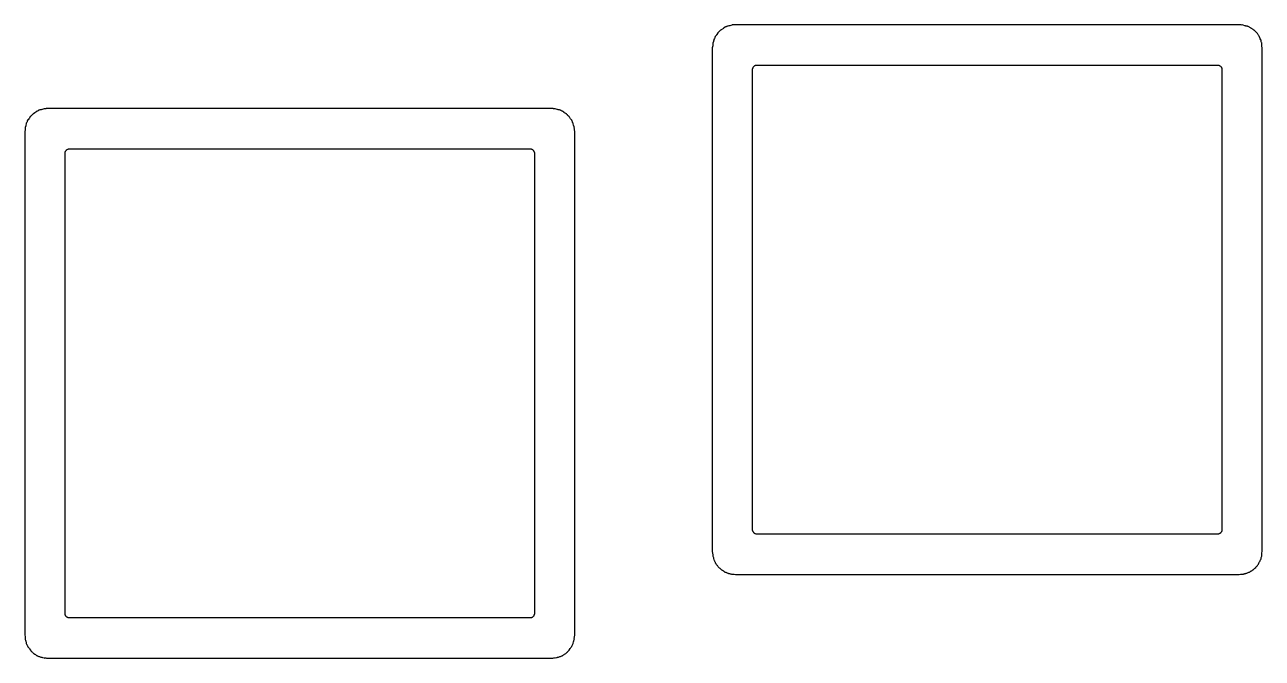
# Model space of a CAD drawing. Extents: x 57 to 229, y -152 to -26.
# Drawn here: x 76.81 to 111.1, y -128.72 to -111.16 of the extents above; entities that cross this region are included whole.
import ezdxf

# ---------------------------------------------------------------- set-up
doc = ezdxf.new("R2010")
doc.units = 0
doc.header["$MEASUREMENT"] = 0
doc.layers.add('BLACK', color=7, linetype='CONTINUOUS')

msp = doc.modelspace()

# ---------------------------------------------------------------- linework, layer by layer
at = {"layer": 'Black'}
for p, q in [((95.9776, -111.435), (95.9707, -111.447)), ((95.9859, -111.425), (95.9776, -111.435)), ((96.0071, -111.386), (95.9859, -111.425)), ((96.0087, -111.384), (96.0071, -111.386)), ((96.0126, -111.38), (96.0087, -111.384)), ((96.0143, -111.379), (96.0126, -111.38)), ((96.0331, -111.364), (96.0143, -111.379)), ((96.0461, -111.35), (96.0331, -111.364)), ((96.0597, -111.336), (96.0461, -111.35)), ((96.062, -111.332), (96.0597, -111.336)), ((96.063, -111.332), (96.062, -111.332)), ((96.0761, -111.319), (96.063, -111.332)), ((96.0899, -111.308), (96.0761, -111.319)), ((96.094, -111.303), (96.0899, -111.308)), ((96.1358, -111.28), (96.094, -111.303)), ((96.1446, -111.273), (96.1358, -111.28)), ((96.1544, -111.268), (96.1446, -111.273)), ((96.1622, -111.261), (96.1544, -111.268)), ((96.1646, -111.259), (96.1622, -111.261)), ((96.1678, -111.257), (96.1646, -111.259)), ((96.1866, -111.239), (96.1678, -111.257)), ((96.1889, -111.238), (96.1866, -111.239)), ((96.1932, -111.235), (96.1889, -111.238)), ((96.195, -111.234), (96.1932, -111.235)), ((96.1991, -111.232), (96.195, -111.234)), ((96.204, -111.231), (96.1991, -111.232)), ((96.205, -111.23), (96.204, -111.231)), ((96.206, -111.23), (96.205, -111.23)), ((96.2248, -111.22), (96.206, -111.23)), ((96.2262, -111.22), (96.2248, -111.22)), ((96.2296, -111.219), (96.2262, -111.22)), ((96.2358, -111.216), (96.2296, -111.219)), ((96.2389, -111.213), (96.2358, -111.216)), ((96.2407, -111.213), (96.2389, -111.213)), ((96.2521, -111.208), (96.2407, -111.213)), ((96.2407, -111.213), (96.2407, -111.213)), ((96.257, -111.207), (96.2521, -111.208)), ((96.2751, -111.2), (96.257, -111.207)), ((96.2844, -111.196), (96.2751, -111.2)), ((96.3172, -111.193), (96.2844, -111.196)), ((96.3315, -111.189), (96.3172, -111.193)), ((96.3462, -111.186), (96.3315, -111.189)), ((96.3973, -111.168), (96.3462, -111.186)), ((96.3983, -111.168), (96.3973, -111.168)), ((96.4064, -111.166), (96.3983, -111.168)), ((96.4244, -111.165), (96.4064, -111.166)), ((96.4454, -111.164), (96.4244, -111.165)), ((96.4464, -111.163), (96.4454, -111.164)), ((96.4475, -111.163), (96.4464, -111.163)), ((96.4506, -111.162), (96.4475, -111.163)), ((96.4627, -111.162), (96.4506, -111.162)), ((96.4838, -111.161), (96.4627, -111.162)), ((96.4963, -111.159), (96.4838, -111.161)), ((110.458, -111.159), (96.4963, -111.159)), ((110.464, -111.159), (110.458, -111.159)), ((110.458, -111.159), (110.458, -111.159)), ((110.469, -111.16), (110.464, -111.159)), ((110.47, -111.16), (110.469, -111.16)), ((110.494, -111.165), (110.47, -111.16)), ((110.515, -111.166), (110.494, -111.165)), ((110.536, -111.167), (110.515, -111.166)), ((110.542, -111.166), (110.536, -111.167)), ((110.543, -111.166), (110.542, -111.166)), ((110.563, -111.169), (110.543, -111.166)), ((110.57, -111.17), (110.563, -111.169)), ((110.615, -111.188), (110.57, -111.17)), ((110.63, -111.19), (110.615, -111.188)), ((110.644, -111.195), (110.63, -111.19)), ((110.681, -111.199), (110.644, -111.195)), ((110.683, -111.2), (110.681, -111.199)), ((110.694, -111.204), (110.683, -111.2)), ((110.695, -111.205), (110.694, -111.204)), ((110.702, -111.208), (110.695, -111.205)), ((110.705, -111.209), (110.702, -111.208)), ((110.708, -111.211), (110.705, -111.209)), ((110.726, -111.219), (110.708, -111.211)), ((110.745, -111.227), (110.726, -111.219)), ((110.746, -111.228), (110.745, -111.227)), ((110.75, -111.231), (110.746, -111.228)), ((110.751, -111.231), (110.75, -111.231)), ((110.77, -111.241), (110.751, -111.231)), ((110.751, -111.231), (110.751, -111.231)), ((110.775, -111.244), (110.77, -111.241)), ((110.783, -111.251), (110.775, -111.244)), ((110.786, -111.253), (110.783, -111.251)), ((110.788, -111.256), (110.786, -111.253)), ((110.795, -111.262), (110.788, -111.256)), ((110.812, -111.272), (110.795, -111.262)), ((110.828, -111.282), (110.812, -111.272)), ((110.83, -111.283), (110.828, -111.282)), ((110.843, -111.292), (110.83, -111.283)), ((110.856, -111.303), (110.843, -111.292)), ((110.86, -111.305), (110.856, -111.303)), ((110.862, -111.306), (110.86, -111.305)), ((110.864, -111.307), (110.862, -111.306)), ((110.865, -111.308), (110.864, -111.307)), ((110.868, -111.312), (110.865, -111.308)), ((110.882, -111.323), (110.868, -111.312)), ((110.895, -111.336), (110.882, -111.323)), ((110.897, -111.337), (110.895, -111.336)), ((110.909, -111.35), (110.897, -111.337)), ((110.923, -111.365), (110.909, -111.35)), ((110.938, -111.377), (110.923, -111.365)), ((110.939, -111.378), (110.938, -111.377)), ((110.953, -111.395), (110.939, -111.378)), ((110.954, -111.395), (110.953, -111.395)), ((110.953, -111.395), (110.953, -111.395)), ((110.955, -111.397), (110.954, -111.395)), ((110.956, -111.397), (110.955, -111.397)), ((110.961, -111.406), (110.956, -111.397)), ((110.973, -111.421), (110.961, -111.406)), ((110.984, -111.437), (110.973, -111.421)), ((110.99, -111.444), (110.984, -111.437)), ((95.868, -111.747), (95.8578, -111.799)), ((95.8684, -111.73), (95.868, -111.747)), ((95.8742, -111.673), (95.8683, -111.688)), ((95.8683, -111.688), (95.8701, -111.713)), ((95.8701, -111.713), (95.8684, -111.73)), ((95.8748, -111.671), (95.8742, -111.673)), ((95.8762, -111.668), (95.8748, -111.671)), ((95.8856, -111.643), (95.8762, -111.668)), ((95.8877, -111.631), (95.8856, -111.643)), ((95.8916, -111.62), (95.8877, -111.631)), ((95.8943, -111.604), (95.8916, -111.62)), ((95.8954, -111.597), (95.8943, -111.6)), ((95.8943, -111.6), (95.8943, -111.604)), ((95.8977, -111.576), (95.8954, -111.597)), ((95.8983, -111.574), (95.8977, -111.576)), ((95.899, -111.571), (95.8983, -111.574)), ((95.8999, -111.568), (95.899, -111.571)), ((95.9178, -111.54), (95.8999, -111.568)), ((95.9236, -111.525), (95.9178, -111.54)), ((95.9309, -111.512), (95.9236, -111.525)), ((95.9412, -111.481), (95.9309, -111.512)), ((95.9707, -111.447), (95.9412, -111.481)), ((110.993, -111.45), (110.99, -111.444)), ((111.003, -111.467), (110.993, -111.45)), ((111.01, -111.479), (111.003, -111.467)), ((111.026, -111.524), (111.01, -111.479)), ((111.034, -111.538), (111.026, -111.524)), ((111.04, -111.553), (111.034, -111.538)), ((111.057, -111.577), (111.04, -111.553)), ((111.062, -111.591), (111.057, -111.577)), ((111.063, -111.593), (111.062, -111.591)), ((111.065, -111.614), (111.063, -111.593)), ((111.07, -111.63), (111.065, -111.614)), ((111.074, -111.647), (111.07, -111.63)), ((111.081, -111.664), (111.074, -111.647)), ((111.083, -111.674), (111.081, -111.664)), ((111.086, -111.695), (111.083, -111.674)), ((111.085, -111.726), (111.086, -111.695)), ((111.087, -111.741), (111.085, -111.726)), ((111.086, -111.695), (111.086, -111.695)), ((111.088, -111.755), (111.087, -111.741)), ((111.096, -111.798), (111.088, -111.755)), ((95.8578, -111.799), (95.8578, -125.758)), ((111.096, -125.759), (111.096, -111.798)), ((96.9738, -112.402), (96.9757, -112.391)), ((96.9738, -125.155), (96.9738, -112.402)), ((96.9757, -112.38), (96.9795, -112.37)), ((96.9757, -112.391), (96.9757, -112.38)), ((96.9795, -112.37), (96.9815, -112.359)), ((96.9815, -112.359), (96.987, -112.349)), ((96.987, -112.349), (96.9908, -112.338)), ((96.9908, -112.338), (96.998, -112.33)), ((96.998, -112.33), (97.0035, -112.32)), ((97.0035, -112.32), (97.012, -112.313)), ((97.012, -112.313), (97.0192, -112.305)), ((97.0192, -112.305), (97.0288, -112.299)), ((97.0288, -112.299), (97.0373, -112.292)), ((97.0373, -112.292), (97.0477, -112.288)), ((97.0477, -112.288), (97.0574, -112.283)), ((97.0574, -112.283), (97.0683, -112.281)), ((97.0683, -112.281), (97.0787, -112.277)), ((97.0787, -112.277), (97.0899, -112.277)), ((97.0899, -112.277), (97.1008, -112.275)), ((97.1008, -112.275), (109.853, -112.275)), ((109.853, -112.275), (109.864, -112.277)), ((109.864, -112.277), (109.875, -112.277)), ((109.875, -112.277), (109.885, -112.281)), ((109.885, -112.281), (109.896, -112.283)), ((109.896, -112.283), (109.906, -112.288)), ((109.906, -112.288), (109.916, -112.292)), ((109.916, -112.292), (109.925, -112.299)), ((109.925, -112.299), (109.935, -112.305)), ((109.935, -112.305), (109.942, -112.313)), ((109.942, -112.313), (109.95, -112.32)), ((109.95, -112.32), (109.956, -112.33)), ((109.956, -112.33), (109.963, -112.338)), ((109.963, -112.338), (109.967, -112.349)), ((109.967, -112.349), (109.972, -112.359)), ((109.972, -112.359), (109.974, -112.37)), ((109.974, -112.37), (109.978, -112.38)), ((109.978, -112.38), (109.978, -112.391)), ((109.978, -112.391), (109.98, -112.402)), ((109.98, -112.402), (109.98, -125.155)), ((77.3458, -113.489), (77.2925, -113.509)), ((77.3467, -113.489), (77.3458, -113.489)), ((77.3512, -113.489), (77.3467, -113.489)), ((77.3518, -113.489), (77.3512, -113.489)), ((77.3525, -113.489), (77.3518, -113.489)), ((77.3738, -113.487), (77.3525, -113.489)), ((77.3951, -113.486), (77.3738, -113.487)), ((77.3958, -113.486), (77.3951, -113.486)), ((77.3965, -113.486), (77.3958, -113.486)), ((77.4037, -113.484), (77.3965, -113.486)), ((77.4123, -113.484), (77.4037, -113.484)), ((77.4338, -113.483), (77.4123, -113.484)), ((77.4442, -113.481), (77.4338, -113.483)), ((91.4056, -113.481), (77.4442, -113.481)), ((91.416, -113.483), (91.4056, -113.481)), ((91.4375, -113.484), (91.416, -113.483)), ((91.4461, -113.484), (91.4375, -113.484)), ((91.4533, -113.486), (91.4461, -113.484)), ((91.454, -113.486), (91.4533, -113.486)), ((91.4546, -113.486), (91.454, -113.486)), ((91.476, -113.487), (91.4546, -113.486)), ((91.4973, -113.489), (91.476, -113.487)), ((91.498, -113.489), (91.4973, -113.489)), ((91.4983, -113.489), (91.498, -113.489)), ((91.503, -113.489), (91.4983, -113.489)), ((91.5046, -113.489), (91.503, -113.489)), ((91.5561, -113.508), (91.5046, -113.489)), ((76.8769, -113.836), (76.8694, -113.85)), ((76.886, -113.807), (76.8769, -113.836)), ((76.8862, -113.807), (76.886, -113.807)), ((76.886, -113.807), (76.886, -113.807)), ((76.8893, -113.803), (76.8862, -113.807)), ((76.8902, -113.801), (76.8893, -113.803)), ((76.8924, -113.799), (76.8902, -113.801)), ((76.8942, -113.796), (76.8924, -113.799)), ((76.8966, -113.794), (76.8942, -113.796)), ((76.9211, -113.766), (76.8966, -113.794)), ((76.9275, -113.755), (76.9211, -113.766)), ((76.9354, -113.746), (76.9275, -113.755)), ((76.96, -113.702), (76.9354, -113.746)), ((76.9621, -113.701), (76.96, -113.702)), ((76.9811, -113.686), (76.9621, -113.701)), ((76.9941, -113.671), (76.9811, -113.686)), ((77.0077, -113.657), (76.9941, -113.671)), ((77.0112, -113.652), (77.0077, -113.657)), ((77.021, -113.643), (77.0112, -113.652)), ((77.0351, -113.631), (77.021, -113.643)), ((77.0382, -113.628), (77.0351, -113.631)), ((77.0395, -113.627), (77.0382, -113.628)), ((77.0415, -113.626), (77.0395, -113.627)), ((77.044, -113.625), (77.0415, -113.626)), ((77.0851, -113.602), (77.044, -113.625)), ((77.0932, -113.595), (77.0851, -113.602)), ((77.1025, -113.59), (77.0932, -113.595)), ((77.1031, -113.59), (77.1025, -113.59)), ((77.1059, -113.586), (77.1031, -113.59)), ((77.1094, -113.584), (77.1059, -113.586)), ((77.1344, -113.561), (77.1094, -113.584)), ((77.1345, -113.561), (77.1344, -113.561)), ((77.1403, -113.558), (77.1345, -113.561)), ((77.1429, -113.556), (77.1403, -113.558)), ((77.148, -113.554), (77.1429, -113.556)), ((77.1539, -113.552), (77.148, -113.554)), ((77.1545, -113.552), (77.1539, -113.552)), ((77.1552, -113.552), (77.1545, -113.552)), ((77.1743, -113.542), (77.1552, -113.552)), ((77.1791, -113.54), (77.1743, -113.542)), ((77.1805, -113.539), (77.1791, -113.54)), ((77.1868, -113.536), (77.1805, -113.539)), ((77.1885, -113.535), (77.1868, -113.536)), ((77.1935, -113.533), (77.1885, -113.535)), ((77.1937, -113.532), (77.1935, -113.533)), ((77.2, -113.53), (77.1937, -113.532)), ((77.2032, -113.529), (77.2, -113.53)), ((77.2216, -113.522), (77.2032, -113.529)), ((77.2287, -113.519), (77.2216, -113.522)), ((77.264, -113.515), (77.2287, -113.519)), ((77.278, -113.511), (77.264, -113.515)), ((77.2925, -113.509), (77.278, -113.511)), ((91.5709, -113.511), (91.5561, -113.508)), ((91.5854, -113.515), (91.5709, -113.511)), ((91.6175, -113.518), (91.5854, -113.515)), ((91.6268, -113.522), (91.6175, -113.518)), ((91.6449, -113.529), (91.6268, -113.522)), ((91.6498, -113.53), (91.6449, -113.529)), ((91.6562, -113.532), (91.6498, -113.53)), ((91.6563, -113.533), (91.6562, -113.532)), ((91.6614, -113.535), (91.6563, -113.533)), ((91.663, -113.536), (91.6614, -113.535)), ((91.6693, -113.539), (91.663, -113.536)), ((91.6706, -113.54), (91.6693, -113.539)), ((91.6755, -113.542), (91.6706, -113.54)), ((91.6947, -113.552), (91.6755, -113.542)), ((91.6953, -113.552), (91.6947, -113.552)), ((91.696, -113.552), (91.6953, -113.552)), ((91.7023, -113.554), (91.696, -113.552)), ((91.7027, -113.554), (91.7023, -113.554)), ((91.707, -113.557), (91.7027, -113.554)), ((91.7095, -113.558), (91.707, -113.557)), ((91.7153, -113.561), (91.7095, -113.558)), ((91.7159, -113.562), (91.7153, -113.561)), ((91.7401, -113.584), (91.7159, -113.562)), ((91.7435, -113.586), (91.7401, -113.584)), ((91.7461, -113.589), (91.7435, -113.586)), ((91.7462, -113.589), (91.7461, -113.589)), ((91.756, -113.594), (91.7462, -113.589)), ((91.7647, -113.601), (91.756, -113.594)), ((91.7958, -113.619), (91.7647, -113.601)), ((91.7985, -113.619), (91.7958, -113.619)), ((91.8008, -113.621), (91.7985, -113.619)), ((91.8099, -113.626), (91.8008, -113.621)), ((91.8147, -113.631), (91.8099, -113.626)), ((91.8288, -113.643), (91.8147, -113.631)), ((91.8386, -113.652), (91.8288, -113.643)), ((91.8438, -113.66), (91.8386, -113.652)), ((91.857, -113.673), (91.8438, -113.66)), ((91.8695, -113.688), (91.857, -113.673)), ((91.8714, -113.689), (91.8695, -113.688)), ((91.8733, -113.69), (91.8714, -113.689)), ((91.8746, -113.691), (91.8733, -113.69)), ((91.8758, -113.692), (91.8746, -113.691)), ((91.8772, -113.694), (91.8758, -113.692)), ((91.8898, -113.702), (91.8772, -113.694)), ((91.8904, -113.703), (91.8898, -113.702)), ((91.8906, -113.703), (91.8904, -113.703)), ((91.9127, -113.743), (91.8906, -113.703)), ((91.921, -113.753), (91.9127, -113.743)), ((91.9277, -113.764), (91.921, -113.753)), ((91.9577, -113.798), (91.9277, -113.764)), ((91.9605, -113.803), (91.9577, -113.798)), ((91.9635, -113.807), (91.9605, -113.803)), ((91.9639, -113.807), (91.9635, -113.807)), ((91.9729, -113.836), (91.9639, -113.807)), ((91.9804, -113.85), (91.9729, -113.836)), ((76.815, -114.073), (76.8057, -114.12)), ((76.8057, -114.12), (76.8057, -128.081)), ((76.8154, -114.055), (76.815, -114.073)), ((76.8167, -114.006), (76.8151, -114.016)), ((76.8151, -114.016), (76.817, -114.038)), ((76.817, -114.038), (76.8154, -114.055)), ((76.8336, -113.962), (76.8167, -114.006)), ((76.836, -113.949), (76.8336, -113.962)), ((76.8402, -113.938), (76.836, -113.949)), ((76.846, -113.904), (76.8402, -113.938)), ((76.8469, -113.898), (76.846, -113.901)), ((76.846, -113.901), (76.846, -113.904)), ((76.8478, -113.89), (76.8469, -113.898)), ((76.8633, -113.865), (76.8478, -113.89)), ((76.8694, -113.85), (76.8633, -113.865)), ((91.9865, -113.865), (91.9804, -113.85)), ((92.002, -113.89), (91.9865, -113.865)), ((92.0032, -113.9), (92.002, -113.89)), ((92.0041, -113.903), (92.0032, -113.9)), ((92.0041, -113.906), (92.0041, -113.903)), ((92.0103, -113.942), (92.0041, -113.906)), ((92.0142, -113.953), (92.0103, -113.942)), ((92.0163, -113.965), (92.0142, -113.953)), ((92.0257, -113.99), (92.0163, -113.965)), ((92.0271, -113.993), (92.0257, -113.99)), ((92.0277, -113.995), (92.0271, -113.993)), ((92.0335, -114.009), (92.0277, -113.995)), ((92.0328, -114.038), (92.0346, -114.017)), ((92.0344, -114.056), (92.0328, -114.038)), ((92.0346, -114.017), (92.0335, -114.009)), ((92.0348, -114.074), (92.0344, -114.056)), ((92.0441, -114.121), (92.0348, -114.074)), ((92.0441, -128.08), (92.0441, -114.121)), ((77.9217, -114.724), (77.9236, -114.713)), ((77.9217, -127.476), (77.9217, -114.724)), ((77.9236, -114.702), (77.9274, -114.692)), ((77.9236, -114.713), (77.9236, -114.702)), ((77.9274, -114.692), (77.9294, -114.681)), ((77.9294, -114.681), (77.9349, -114.671)), ((77.9349, -114.671), (77.9387, -114.66)), ((77.9387, -114.66), (77.9459, -114.652)), ((77.9459, -114.652), (77.9514, -114.642)), ((77.9514, -114.642), (77.9599, -114.635)), ((77.9599, -114.635), (77.9671, -114.627)), ((77.9671, -114.627), (77.9767, -114.621)), ((77.9767, -114.621), (77.9852, -114.614)), ((77.9852, -114.614), (77.9956, -114.61)), ((77.9956, -114.61), (78.0053, -114.605)), ((78.0053, -114.605), (78.0162, -114.603)), ((78.0162, -114.603), (78.0266, -114.599)), ((78.0266, -114.599), (78.0378, -114.599)), ((78.0378, -114.599), (78.0487, -114.597)), ((78.0487, -114.597), (90.8011, -114.597)), ((90.8011, -114.597), (90.812, -114.599)), ((90.812, -114.599), (90.8232, -114.599)), ((90.8232, -114.599), (90.8336, -114.603)), ((90.8336, -114.603), (90.8445, -114.605)), ((90.8445, -114.605), (90.8542, -114.61)), ((90.8542, -114.61), (90.8646, -114.614)), ((90.8646, -114.614), (90.8731, -114.621)), ((90.8731, -114.621), (90.8827, -114.627)), ((90.8827, -114.627), (90.8899, -114.635)), ((90.8899, -114.635), (90.8984, -114.642)), ((90.8984, -114.642), (90.9039, -114.652)), ((90.9039, -114.652), (90.9111, -114.66)), ((90.9111, -114.66), (90.9149, -114.671)), ((90.9149, -114.671), (90.9204, -114.681)), ((90.9204, -114.681), (90.9224, -114.692)), ((90.9224, -114.692), (90.9262, -114.702)), ((90.9262, -114.702), (90.9262, -114.713)), ((90.9262, -114.713), (90.9281, -114.724)), ((90.9281, -114.724), (90.9281, -127.476)), ((96.9757, -125.166), (96.9738, -125.155)), ((109.98, -125.155), (109.978, -125.166)), ((96.9757, -125.177), (96.9757, -125.166)), ((96.9795, -125.187), (96.9757, -125.177)), ((96.9815, -125.198), (96.9795, -125.187)), ((96.987, -125.208), (96.9815, -125.198)), ((96.9908, -125.218), (96.987, -125.208)), ((96.998, -125.227), (96.9908, -125.218)), ((97.0035, -125.237), (96.998, -125.227)), ((97.012, -125.244), (97.0035, -125.237)), ((97.0192, -125.252), (97.012, -125.244)), ((97.0288, -125.258), (97.0192, -125.252)), ((97.0373, -125.265), (97.0288, -125.258)), ((97.0477, -125.269), (97.0373, -125.265)), ((97.0574, -125.274), (97.0477, -125.269)), ((97.0683, -125.276), (97.0574, -125.274)), ((97.0787, -125.28), (97.0683, -125.276)), ((97.0899, -125.28), (97.0787, -125.28)), ((97.1008, -125.282), (97.0899, -125.28)), ((109.853, -125.282), (97.1008, -125.282)), ((109.864, -125.28), (109.853, -125.282)), ((109.875, -125.28), (109.864, -125.28)), ((109.885, -125.276), (109.875, -125.28)), ((109.896, -125.274), (109.885, -125.276)), ((109.906, -125.269), (109.896, -125.274)), ((109.916, -125.265), (109.906, -125.269)), ((109.925, -125.258), (109.916, -125.265)), ((109.935, -125.252), (109.925, -125.258)), ((109.942, -125.244), (109.935, -125.252)), ((109.95, -125.237), (109.942, -125.244)), ((109.956, -125.227), (109.95, -125.237)), ((109.963, -125.218), (109.956, -125.227)), ((109.967, -125.208), (109.963, -125.218)), ((109.972, -125.198), (109.967, -125.208)), ((109.974, -125.187), (109.972, -125.198)), ((109.978, -125.177), (109.974, -125.187)), ((109.978, -125.166), (109.978, -125.177)), ((95.8578, -125.758), (95.8666, -125.803)), ((95.8666, -125.803), (95.8669, -125.817)), ((95.8669, -125.817), (95.869, -125.831)), ((95.869, -125.831), (95.868, -125.868)), ((111.087, -125.825), (111.089, -125.809)), ((111.088, -125.85), (111.087, -125.825)), ((111.089, -125.793), (111.096, -125.759)), ((111.089, -125.809), (111.089, -125.793)), ((95.868, -125.868), (95.8689, -125.874)), ((95.8689, -125.874), (95.8697, -125.878)), ((95.8697, -125.878), (95.8751, -125.892)), ((95.8751, -125.892), (95.8752, -125.893)), ((95.8752, -125.893), (95.8755, -125.893)), ((95.8755, -125.893), (95.8789, -125.91)), ((95.8789, -125.91), (95.8859, -125.926)), ((95.8859, -125.926), (95.8896, -125.941)), ((95.8896, -125.941), (95.8949, -125.956)), ((95.8949, -125.956), (95.9005, -125.989)), ((95.9005, -125.989), (95.9086, -126.002)), ((95.9086, -126.002), (95.9088, -126.002)), ((95.9088, -126.002), (95.9091, -126.003)), ((95.9091, -126.003), (95.9162, -126.02)), ((95.9162, -126.02), (95.9193, -126.025)), ((95.9193, -126.025), (95.9266, -126.041)), ((95.9266, -126.041), (95.935, -126.057)), ((95.935, -126.057), (95.9393, -126.07)), ((95.9393, -126.07), (95.9462, -126.081)), ((95.9462, -126.081), (95.9562, -126.097)), ((95.9562, -126.097), (95.9591, -126.102)), ((95.9591, -126.102), (95.9707, -126.119)), ((95.9707, -126.119), (95.9711, -126.12)), ((95.9711, -126.12), (95.9718, -126.121)), ((95.9718, -126.121), (95.9724, -126.123)), ((95.9724, -126.123), (95.9873, -126.137)), ((95.9873, -126.137), (95.9879, -126.138)), ((95.9879, -126.138), (95.9888, -126.139)), ((95.9888, -126.139), (95.9888, -126.139)), ((95.9888, -126.139), (95.9996, -126.154)), ((95.9996, -126.154), (96.0112, -126.168)), ((96.0112, -126.168), (96.0182, -126.181)), ((96.0182, -126.181), (96.0197, -126.182)), ((96.0197, -126.182), (96.0327, -126.197)), ((110.922, -126.197), (110.936, -126.182)), ((110.936, -126.182), (110.938, -126.18)), ((110.938, -126.18), (110.939, -126.179)), ((110.939, -126.179), (110.953, -126.162)), ((110.953, -126.162), (110.953, -126.162)), ((110.953, -126.162), (110.954, -126.162)), ((110.954, -126.161), (110.96, -126.15)), ((110.954, -126.162), (110.954, -126.161)), ((110.96, -126.15), (110.972, -126.134)), ((110.972, -126.134), (110.983, -126.119)), ((110.983, -126.119), (110.991, -126.111)), ((110.991, -126.109), (110.996, -126.103)), ((110.991, -126.11), (110.991, -126.109)), ((110.991, -126.111), (110.991, -126.11)), ((110.996, -126.102), (111.001, -126.094)), ((110.996, -126.103), (110.996, -126.102)), ((110.996, -126.103), (110.996, -126.103)), ((111.001, -126.094), (111.015, -126.058)), ((111.015, -126.058), (111.022, -126.046)), ((111.022, -126.046), (111.028, -126.033)), ((111.028, -126.033), (111.038, -126.018)), ((111.038, -126.018), (111.04, -126.013)), ((111.04, -126.013), (111.047, -125.995)), ((111.047, -125.995), (111.049, -125.993)), ((111.049, -125.993), (111.05, -125.99)), ((111.05, -125.99), (111.056, -125.981)), ((111.056, -125.981), (111.059, -125.973)), ((111.059, -125.971), (111.062, -125.965)), ((111.059, -125.973), (111.059, -125.971)), ((111.059, -125.971), (111.059, -125.971)), ((111.062, -125.965), (111.063, -125.963)), ((111.063, -125.963), (111.065, -125.941)), ((111.065, -125.941), (111.07, -125.925)), ((111.07, -125.925), (111.074, -125.909)), ((111.074, -125.909), (111.083, -125.886)), ((111.083, -125.882), (111.087, -125.862)), ((111.083, -125.883), (111.083, -125.882)), ((111.083, -125.885), (111.083, -125.883)), ((111.083, -125.886), (111.083, -125.885)), ((111.087, -125.862), (111.088, -125.85)), ((96.0327, -126.197), (96.0463, -126.211)), ((96.0463, -126.211), (96.0469, -126.212)), ((96.0469, -126.212), (96.0678, -126.225)), ((96.0678, -126.225), (96.0809, -126.238)), ((96.0809, -126.238), (96.0947, -126.249)), ((96.0947, -126.249), (96.1081, -126.265)), ((96.1081, -126.265), (96.1085, -126.265)), ((96.1085, -126.265), (96.1182, -126.272)), ((96.1182, -126.272), (96.1304, -126.277)), ((96.1304, -126.277), (96.1307, -126.277)), ((96.1307, -126.277), (96.131, -126.277)), ((96.131, -126.277), (96.1494, -126.289)), ((96.1494, -126.289), (96.1678, -126.3)), ((96.1678, -126.3), (96.168, -126.301)), ((96.168, -126.301), (96.1683, -126.301)), ((96.1683, -126.301), (96.1866, -126.318)), ((96.1866, -126.318), (96.1889, -126.319)), ((96.1889, -126.319), (96.1932, -126.322)), ((96.1932, -126.322), (96.195, -126.323)), ((96.195, -126.323), (96.2119, -126.331)), ((96.2119, -126.331), (96.2119, -126.331)), ((96.2119, -126.331), (96.2298, -126.336)), ((96.2298, -126.336), (96.2495, -126.345)), ((96.2495, -126.345), (96.2634, -126.351)), ((96.2634, -126.351), (96.2648, -126.351)), ((96.2648, -126.351), (96.2832, -126.358)), ((96.2832, -126.358), (96.3018, -126.365)), ((96.3018, -126.365), (96.3098, -126.369)), ((96.3098, -126.369), (96.3099, -126.369)), ((96.3099, -126.369), (96.3373, -126.372)), ((96.3373, -126.372), (96.3522, -126.376)), ((96.3522, -126.376), (96.3675, -126.379)), ((96.3675, -126.379), (96.3873, -126.386)), ((96.3873, -126.386), (96.4047, -126.388)), ((96.4047, -126.388), (96.4148, -126.389)), ((96.4148, -126.389), (96.4176, -126.389)), ((96.4176, -126.389), (96.4391, -126.389)), ((96.4391, -126.389), (96.4607, -126.39)), ((96.4607, -126.39), (96.5014, -126.398)), ((96.5014, -126.398), (110.452, -126.398)), ((110.452, -126.398), (110.489, -126.391)), ((110.489, -126.391), (110.509, -126.39)), ((110.509, -126.39), (110.526, -126.39)), ((110.526, -126.39), (110.531, -126.388)), ((110.531, -126.388), (110.549, -126.386)), ((110.549, -126.386), (110.568, -126.384)), ((110.568, -126.384), (110.576, -126.384)), ((110.576, -126.384), (110.583, -126.382)), ((110.583, -126.382), (110.6, -126.378)), ((110.6, -126.378), (110.617, -126.374)), ((110.617, -126.374), (110.63, -126.373)), ((110.63, -126.373), (110.631, -126.372)), ((110.631, -126.372), (110.641, -126.369)), ((110.641, -126.369), (110.654, -126.363)), ((110.654, -126.363), (110.671, -126.358)), ((110.671, -126.358), (110.687, -126.351)), ((110.687, -126.351), (110.689, -126.351)), ((110.689, -126.351), (110.704, -126.344)), ((110.704, -126.344), (110.723, -126.336)), ((110.723, -126.336), (110.746, -126.329)), ((110.746, -126.329), (110.75, -126.326)), ((110.75, -126.326), (110.751, -126.326)), ((110.751, -126.326), (110.77, -126.316)), ((110.751, -126.326), (110.751, -126.326)), ((110.77, -126.316), (110.775, -126.313)), ((110.775, -126.313), (110.783, -126.306)), ((110.783, -126.306), (110.786, -126.304)), ((110.786, -126.304), (110.788, -126.301)), ((110.788, -126.301), (110.801, -126.29)), ((110.801, -126.29), (110.813, -126.283)), ((110.813, -126.283), (110.824, -126.275)), ((110.824, -126.275), (110.842, -126.265)), ((110.842, -126.265), (110.845, -126.264)), ((110.845, -126.264), (110.848, -126.262)), ((110.848, -126.262), (110.85, -126.261)), ((110.85, -126.261), (110.863, -126.246)), ((110.863, -126.246), (110.877, -126.234)), ((110.877, -126.234), (110.89, -126.222)), ((110.89, -126.222), (110.914, -126.206)), ((110.914, -126.206), (110.922, -126.197)), ((77.9236, -127.487), (77.9217, -127.476)), ((77.9236, -127.498), (77.9236, -127.487)), ((77.9274, -127.508), (77.9236, -127.498)), ((77.9294, -127.519), (77.9274, -127.508)), ((77.9349, -127.529), (77.9294, -127.519)), ((77.9387, -127.539), (77.9349, -127.529)), ((77.9459, -127.548), (77.9387, -127.539)), ((77.9514, -127.558), (77.9459, -127.548)), ((77.9599, -127.565), (77.9514, -127.558)), ((90.8984, -127.558), (90.8899, -127.565)), ((90.9039, -127.548), (90.8984, -127.558)), ((90.9111, -127.539), (90.9039, -127.548)), ((90.9149, -127.529), (90.9111, -127.539)), ((90.9204, -127.519), (90.9149, -127.529)), ((90.9224, -127.508), (90.9204, -127.519)), ((90.9262, -127.498), (90.9224, -127.508)), ((90.9281, -127.476), (90.9262, -127.487)), ((90.9262, -127.487), (90.9262, -127.498)), ((77.9671, -127.573), (77.9599, -127.565)), ((77.9767, -127.579), (77.9671, -127.573)), ((77.9852, -127.586), (77.9767, -127.579)), ((77.9956, -127.59), (77.9852, -127.586)), ((78.0053, -127.595), (77.9956, -127.59)), ((78.0162, -127.597), (78.0053, -127.595)), ((78.0266, -127.601), (78.0162, -127.597)), ((78.0378, -127.601), (78.0266, -127.601)), ((78.0487, -127.603), (78.0378, -127.601)), ((90.8011, -127.603), (78.0487, -127.603)), ((90.812, -127.601), (90.8011, -127.603)), ((90.8232, -127.601), (90.812, -127.601)), ((90.8336, -127.597), (90.8232, -127.601)), ((90.8445, -127.595), (90.8336, -127.597)), ((90.8542, -127.59), (90.8445, -127.595)), ((90.8646, -127.586), (90.8542, -127.59)), ((90.8731, -127.579), (90.8646, -127.586)), ((90.8827, -127.573), (90.8731, -127.579)), ((90.8899, -127.565), (90.8827, -127.573)), ((76.8057, -128.081), (76.8135, -128.12)), ((76.8135, -128.12), (76.8138, -128.135)), ((76.8138, -128.135), (76.8158, -128.15)), ((76.8158, -128.15), (76.8148, -128.175)), ((76.8148, -128.175), (76.8185, -128.196)), ((76.8185, -128.196), (76.8222, -128.217)), ((76.8222, -128.217), (76.8337, -128.244)), ((76.8337, -128.244), (76.8368, -128.258)), ((92.0135, -128.254), (92.0162, -128.241)), ((92.0162, -128.241), (92.0322, -128.2)), ((92.0322, -128.2), (92.033, -128.196)), ((92.0329, -128.153), (92.035, -128.139)), ((92.0333, -128.165), (92.0329, -128.153)), ((92.033, -128.196), (92.0348, -128.185)), ((92.034, -128.169), (92.0333, -128.165)), ((92.0337, -128.172), (92.034, -128.169)), ((92.0348, -128.185), (92.0337, -128.172)), ((92.035, -128.139), (92.0353, -128.125)), ((92.0353, -128.125), (92.0441, -128.08)), ((76.8368, -128.258), (76.8416, -128.272)), ((76.8416, -128.272), (76.8464, -128.3)), ((76.8464, -128.3), (76.8464, -128.303)), ((76.8464, -128.303), (76.8473, -128.306)), ((76.8473, -128.306), (76.8478, -128.31)), ((76.8478, -128.31), (76.8564, -128.324)), ((76.8564, -128.324), (76.8566, -128.324)), ((76.8566, -128.324), (76.8569, -128.325)), ((76.8569, -128.325), (76.864, -128.342)), ((76.864, -128.342), (76.8647, -128.343)), ((76.8647, -128.343), (76.8723, -128.36)), ((76.8723, -128.36), (76.8809, -128.377)), ((76.8809, -128.377), (76.8853, -128.39)), ((76.8853, -128.39), (76.8907, -128.397)), ((76.8907, -128.397), (76.9004, -128.414)), ((76.9004, -128.414), (76.9007, -128.414)), ((76.9007, -128.414), (76.9155, -128.429)), ((76.9155, -128.429), (76.9255, -128.443)), ((76.9255, -128.443), (76.9364, -128.456)), ((76.9364, -128.456), (76.9605, -128.499)), ((76.9605, -128.499), (76.9671, -128.504)), ((76.9671, -128.504), (76.9682, -128.505)), ((76.9682, -128.505), (76.9697, -128.506)), ((76.9697, -128.506), (76.9829, -128.522)), ((76.9829, -128.522), (76.988, -128.527)), ((76.988, -128.527), (76.9932, -128.533)), ((76.9932, -128.533), (77.0036, -128.54)), ((77.0036, -128.54), (77.0171, -128.552)), ((77.0171, -128.552), (77.0313, -128.564)), ((77.0313, -128.564), (77.0412, -128.576)), ((77.0412, -128.576), (77.0414, -128.576)), ((77.0414, -128.576), (77.0537, -128.585)), ((77.0537, -128.585), (77.0862, -128.602)), ((91.764, -128.602), (91.7961, -128.585)), ((91.7961, -128.585), (91.8084, -128.576)), ((91.8084, -128.576), (91.8086, -128.576)), ((91.8086, -128.576), (91.8164, -128.567)), ((91.8164, -128.567), (91.8311, -128.554)), ((91.8311, -128.554), (91.8452, -128.541)), ((91.8452, -128.541), (91.8523, -128.537)), ((91.8523, -128.537), (91.8534, -128.536)), ((91.8534, -128.536), (91.8559, -128.533)), ((91.8559, -128.533), (91.8572, -128.53)), ((91.8572, -128.53), (91.8675, -128.52)), ((91.8675, -128.52), (91.8804, -128.505)), ((91.8804, -128.505), (91.881, -128.504)), ((91.881, -128.504), (91.8815, -128.504)), ((91.8815, -128.504), (91.8824, -128.503)), ((91.8824, -128.503), (91.8856, -128.501)), ((91.8856, -128.501), (91.8882, -128.499)), ((91.8882, -128.499), (91.8903, -128.497)), ((91.8903, -128.497), (91.9162, -128.451)), ((91.9162, -128.451), (91.9265, -128.439)), ((91.9265, -128.439), (91.9356, -128.425)), ((91.9356, -128.425), (91.9561, -128.404)), ((91.9561, -128.404), (91.9631, -128.392)), ((91.9631, -128.392), (91.9645, -128.39)), ((91.9645, -128.39), (91.9677, -128.38)), ((91.9677, -128.38), (91.9762, -128.364)), ((91.9762, -128.364), (91.9833, -128.347)), ((91.9833, -128.347), (91.9915, -128.327)), ((91.9915, -128.327), (92.002, -128.31)), ((92.002, -128.31), (92.0027, -128.304)), ((92.0027, -128.304), (92.0037, -128.301)), ((92.0036, -128.298), (92.009, -128.266)), ((92.0037, -128.301), (92.0036, -128.298)), ((92.009, -128.266), (92.0135, -128.254)), ((77.0862, -128.602), (77.1, -128.612)), ((77.1, -128.612), (77.1144, -128.621)), ((77.1144, -128.621), (77.1344, -128.64)), ((77.1344, -128.64), (77.1345, -128.64)), ((77.1345, -128.64), (77.1403, -128.643)), ((77.1403, -128.643), (77.1429, -128.645)), ((77.1429, -128.645), (77.1484, -128.648)), ((77.1484, -128.648), (77.1494, -128.648)), ((77.1494, -128.648), (77.1553, -128.651)), ((77.1553, -128.651), (77.177, -128.657)), ((77.177, -128.657), (77.1962, -128.666)), ((77.1962, -128.666), (77.2127, -128.673)), ((77.2127, -128.673), (77.2141, -128.673)), ((77.2141, -128.673), (77.2323, -128.68)), ((77.2323, -128.68), (77.2507, -128.687)), ((77.2507, -128.687), (77.2553, -128.689)), ((77.2553, -128.689), (77.2806, -128.692)), ((77.2806, -128.692), (77.295, -128.696)), ((77.295, -128.696), (77.3097, -128.699)), ((77.3097, -128.699), (77.3433, -128.711)), ((77.3433, -128.711), (77.3437, -128.711)), ((77.3437, -128.711), (77.3531, -128.712)), ((77.3531, -128.712), (77.3695, -128.71)), ((77.3695, -128.71), (77.3889, -128.711)), ((77.3889, -128.711), (77.4084, -128.712)), ((77.4084, -128.712), (77.4442, -128.719)), ((77.4442, -128.719), (91.4056, -128.719)), ((91.4056, -128.719), (91.4412, -128.712)), ((91.4412, -128.712), (91.4628, -128.711)), ((91.4628, -128.711), (91.4843, -128.711)), ((91.4843, -128.711), (91.4896, -128.712)), ((91.4896, -128.712), (91.4911, -128.711)), ((91.4911, -128.711), (91.4917, -128.712)), ((91.4917, -128.712), (91.4924, -128.712)), ((91.4924, -128.712), (91.4966, -128.712)), ((91.4966, -128.712), (91.506, -128.711)), ((91.506, -128.711), (91.5071, -128.711)), ((91.5071, -128.711), (91.5405, -128.699)), ((91.5405, -128.699), (91.5554, -128.696)), ((91.5554, -128.696), (91.5699, -128.692)), ((91.5699, -128.692), (91.5945, -128.689)), ((91.5945, -128.689), (91.5991, -128.687)), ((91.5991, -128.687), (91.6175, -128.68)), ((91.6175, -128.68), (91.6357, -128.673)), ((91.6357, -128.673), (91.6385, -128.673)), ((91.6385, -128.673), (91.6525, -128.667)), ((91.6525, -128.667), (91.6721, -128.658)), ((91.6721, -128.658), (91.6912, -128.653)), ((91.6912, -128.653), (91.7015, -128.648)), ((91.7015, -128.648), (91.7027, -128.647)), ((91.7027, -128.647), (91.707, -128.644)), ((91.707, -128.644), (91.7095, -128.643)), ((91.7095, -128.643), (91.7153, -128.64)), ((91.7153, -128.64), (91.7159, -128.639)), ((91.7159, -128.639), (91.7356, -128.621)), ((91.7356, -128.621), (91.7502, -128.612)), ((91.7502, -128.612), (91.764, -128.602))]:
    msp.add_line(p, q, dxfattribs=at)

doc.saveas('drawing.dxf')
